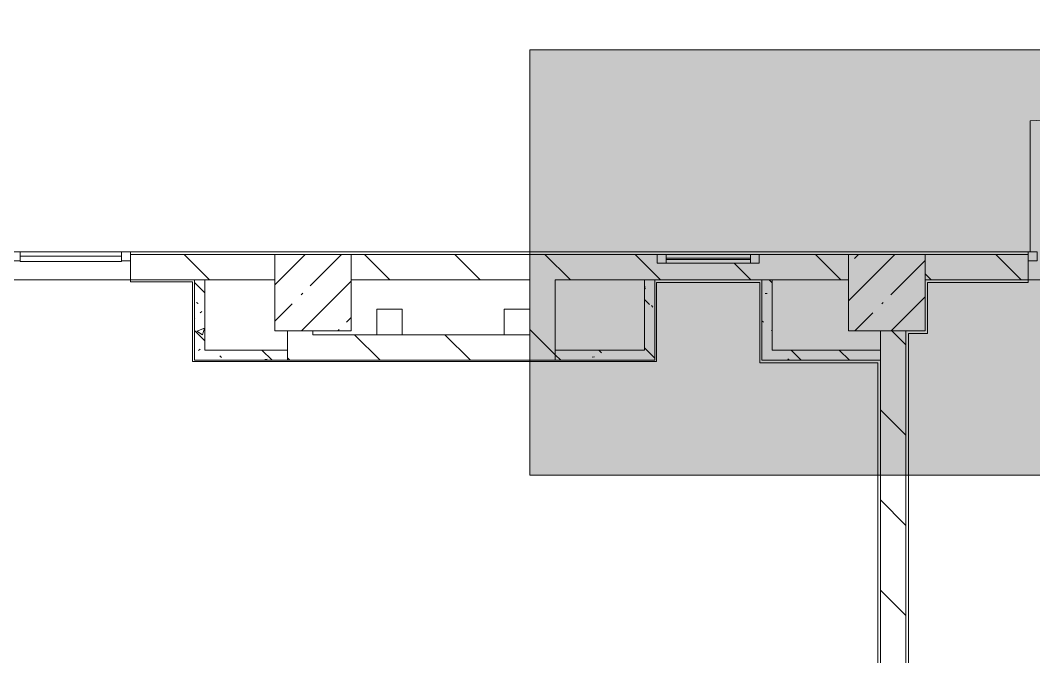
# Model space of a CAD drawing. Header units: millimetres. Extents: x 63482 to 319368, y -8553 to 29000.
# Drawn here: x 140454 to 148400, y 4746 to 9735 of the extents above; entities that cross this region are included whole.
import ezdxf

# ---------------------------------------------------------------- set-up
doc = ezdxf.new("R2010")
doc.units = ezdxf.units.MM
for name, color, linetype, lineweight in [('A-DETL', 7, 'Continuous', 5), ('A-GLAZ-CURT', 7, 'Continuous', 5), ('A-GLAZ-CWMG-2', 7, 'Continuous', 5), ('A-WALL', 7, 'Continuous', 9), ('I-WALL-2', 7, 'Continuous', 5), ('S-COLS', 7, 'Continuous', 5)]:
    doc.layers.add(name, color=color, linetype=linetype, lineweight=lineweight)
doc.layers.add('A-DETL-GENF-3', color=7, linetype='Continuous', lineweight=9, true_color=0x4994b4, transparency=0.4)
for name, color, linetype, lineweight, true_color in [('A-FLOR-2', 7, 'Continuous', 5, 0xaaaaaa), ('A-FLOR-3', 7, 'Continuous', 5, 0x6f9cb0), ('A-GLAZ-3', 7, 'Continuous', 5, 0x2b586c), ('A-GLAZ-CWMG-4', 7, 'Continuous', 5, 0x2b586c), ('A-WALL-6', 7, 'Continuous', 9, 0x2b586c), ('I-WALL-3', 7, 'Continuous', 5, 0x2b586c), ('I-WALL-4', 7, 'Continuous', 5, 0x787878), ('S-COLS-1', 7, 'Continuous', 5, 0x2b586c)]:
    doc.layers.add(name, color=color, linetype=linetype, lineweight=lineweight, true_color=true_color)
pattern_1 = [(135, (134788.6, 0), (-353.553, -353.553), [])]
pattern_2 = [(135, (134788.6, 0), (-377.17, -377.17), [533.4, -88.9, 17.78, -88.9]), (135, (134788.6, 376.94), (-377.17, -377.17), []), (50, (134788.6, 0), (637.645, -55.787), [66.675, -733.425]), (355, (134788.6, 0), (-123.35, 668.7), [53.34, -586.74]), (100.451, (134841.7, -4.65), (514.3, 612.908), [56.665, -623.315]), (46.184, (134788.6, 177.8), (948.776, -147.15), [100.01, -1100.14]), (96.636, (134867.7, 165.5), (830.91, 865.997), [85, -934.97]), (351.184, (134788.6, 177.8), (830.92, 865.99), [80.01, -880.11]), (21, (134877.5, 133.35), (530.65, -357.928), [66.675, -733.425]), (326, (134877.5, 133.35), (216.308, 644.658), [53.34, -586.74]), (71.451, (134921.7, 103.5), (746.96, 286.724), [56.665, -623.315]), (37.5, (134788.6, 0), (10.8105, 295.9426), [16.764, -562.864, 16.764, -578.866, -588.962]), (37.5, (134788.6, 0), (10.8105, 295.9426), [-1175.258, 16.764, -572.198]), (7.5, (134788.6, 0), (233.869, 350.632), [16.764, -322.834, 16.764, -549.529, -224.472]), (7.5, (134788.6, 0), (233.869, 350.632), [-905.891, 16.764, -207.708]), (327.5, (134590.34, 0), (474.568, -20.0513), [16.764, -205.486, 16.764, -676.656, -920.115]), (327.5, (134590.34, 0), (474.568, -20.0513), [-915.67, 16.764, -903.351]), (317.5, (134501.44, 0), (518.452, 88.993), [16.764, -272.161, 16.764, -443.738, -653.415]), (317.5, (134501.44, 0), (518.452, 88.993), [-749.427, 16.764, -636.65])]

# ---------------------------------------------------------------- blocks, each defined once
blk = doc.blocks.new('BSC_Колонна _Прямоугольная - 600х600-V154-Общий план 3 этажа с размещением фрагментов 3_1-3_8')
at = {"layer": 'S-COLS'}
h = blk.add_hatch(dxfattribs=at)
h.set_pattern_fill('FP_108', color=256, style=0, pattern_type=2)
h.set_pattern_definition([(45, (-7960, -7600), (-285.123, 285.123), []), (45, (-7674.88, -7600), (-285.123, 285.123), [504.031, -100.806, 16.764, -84.042])])
h.paths.add_polyline_path([(-300, -300), (300, -300), (300, 300), (-300, 300)])
for p, q in [((300, 300), (-300, 300)), ((-300, 300), (-300, -300)), ((300, -300), (300, 300)), ((-300, -300), (300, -300))]:
    blk.add_line(p, q, dxfattribs=at)
blk = doc.blocks.new('BSC_Колонна _Прямоугольная - 600х600-20441433-Общий план 3 этажа с размещением фрагментов 3_1-3_8')
at = {"layer": 'S-COLS'}
h = blk.add_hatch(dxfattribs=at)
h.set_pattern_fill('FP_116', color=256, style=0, pattern_type=2)
h.set_pattern_definition([(45, (-12460, -7600), (-285.123, 285.123), []), (45, (-12174.88, -7600), (-285.123, 285.123), [504.031, -100.806, 16.764, -84.042])])
h.paths.add_polyline_path([(-300, -300), (300, -300), (300, 300), (-300, 300)])
at = {"layer": 'S-COLS-1'}
for p, q in [((300, 300), (-300, 300)), ((-300, 300), (-300, -300)), ((300, -300), (300, 300)), ((-300, -300), (300, -300))]:
    blk.add_line(p, q, dxfattribs=at)
blk = doc.blocks.new('Прямоугольный импост - 50 x 70 мм-V299-Общий план 3 этажа с размещением фрагментов 3_1-3_8')
at = {"layer": 'A-GLAZ-CWMG-2'}
for p, q in [((-70, 35), (0, 35)), ((-70, -35), (-70, 35)), ((0, 35), (0, -35)), ((0, -35), (-70, -35))]:
    blk.add_line(p, q, dxfattribs=at)
blk = doc.blocks.new('Системная панель - Стекло - 40мм-V301-Общий план 3 этажа с размещением фрагментов 3_1-3_8')
at = {"layer": 'A-GLAZ-CURT'}
for p, q in [((397.5, 0), (-397.5, 0)), ((-397.5, 0), (-397.5, -40)), ((397.5, -40), (397.5, 0)), ((-397.5, -40), (397.5, -40))]:
    blk.add_line(p, q, dxfattribs=at)
blk = doc.blocks.new('Прямоугольный импост - 50 x 70 мм-31702100-Общий план 3 этажа с размещением фрагментов 3_1-3_8')
at = {"layer": 'A-GLAZ-CWMG-2'}
for p, q in [((-35, 35), (35, 35)), ((-35, -35), (-35, 35)), ((35, 35), (35, -35)), ((35, -35), (-35, -35))]:
    blk.add_line(p, q, dxfattribs=at)
blk = doc.blocks.new('Прямоугольный импост - 50 x 70 мм-31720914-Общий план 3 этажа с размещением фрагментов 3_1-3_8')
at = {"layer": 'A-GLAZ-CWMG-2'}
blk.add_line((32940, 7920), (32145, 7920), dxfattribs=at)
blk = doc.blocks.new('Прямоугольный импост - 50 x 70 мм-V306-Общий план 3 этажа с размещением фрагментов 3_1-3_8')
at = {"layer": 'A-GLAZ-CWMG-4'}
for p, q in [((0, 35), (-70, 35)), ((-70, 35), (-70, -35)), ((0, -35), (0, 35)), ((-70, -35), (0, -35))]:
    blk.add_line(p, q, dxfattribs=at)
blk = doc.blocks.new('120_Окно_СКБ_1Ст - 120_Окно_СКБ_1Ст 400х800 EI30-24230873-Общий план 3 этажа с размещением фрагментов 3_1-3_8')
at = {"layer": 'A-GLAZ-3'}
for p, q in [((-400, 30), (-400, 100)), ((-400, 100), (-330, 100)), ((400, 100), (-400, 100)), ((-330, 100), (-330, 30)), ((330, 30), (330, 100)), ((330, 100), (400, 100)), ((400, 100), (400, 30)), ((-330, 30), (-400, 30)), ((-400, 30), (400, 30)), ((330, 70), (-330, 70)), ((330, 60), (-330, 60)), ((400, 30), (330, 30))]:
    blk.add_line(p, q, dxfattribs=at)

msp = doc.modelspace()

# ---------------------------------------------------------------- hatches: boundary and pattern name
at = {"layer": 'A-DETL-GENF-3'}
h = msp.add_hatch(color=256, dxfattribs=at)
h.paths.add_polyline_path([(205835.8, -250), (206868.6, -250), (206868.6, 7900), (200198.6, 7900), (200198.6, -250), (205335.8, -250)])
h.paths.add_polyline_path([(250334.1, 5180), (254118.6, 5180), (254118.6, 10600), (246718.6, 10600), (246718.6, 5180)])
h.paths.add_polyline_path([(235334.7, 5180), (236398.6, 5180), (236398.6, 10600), (228998.6, 10600), (228998.6, 5180), (234334.7, 5180)])
h.paths.add_polyline_path([(146338, 6170), (161550.4, 6170), (161550.4, 9503.2), (144448.6, 9503.2), (144448.6, 6170)])
h.paths.add_polyline_path([(186336.5, 6250), (199018.6, 6250), (199018.6, 11900), (170005.7, 11900), (170005.7, 6250), (184336.6, 6250)])
h.paths.add_polyline_path([(154337.7, 11990), (154770.6, 11990), (154770.6, 15200), (148498.8, 15200), (148498.8, 11990), (152337.8, 11990)])
h.paths.add_polyline_path([(244334.3, 13400), (245838.6, 13400), (245838.6, 15610), (244308.6, 15610), (244308.6, 13400)])
h.paths.add_polyline_path([(235588.6, 13400), (235588.6, 17530), (233067.6, 17530), (233067.6, 13400), (235334.7, 13400)])
at = {"layer": 'I-WALL-2'}
h = msp.add_hatch(dxfattribs=at)
h.set_pattern_fill('FP_51', color=256, style=0, pattern_type=2)
h.set_pattern_definition(pattern_1)
h.paths.add_polyline_path([(144448.6, 7700), (144448.6, 7900), (143048.6, 7900), (143048.6, 7700), (144338.1, 7700)])
h.paths.add_polyline_path([(142448.6, 7700), (142448.6, 7900), (141318.6, 7900), (141318.6, 7700), (142338.1, 7700)])
h.paths.add_polyline_path([(138518.6, 7700), (138818.6, 7700), (138818.6, 7900), (138518.6, 7900)])
h = msp.add_hatch(dxfattribs=at)
h.set_pattern_fill('FP_51', color=256, style=0, pattern_type=2)
h.set_pattern_definition(pattern_1)
h.paths.add_polyline_path([(151448.6, 7700), (151448.6, 7900), (149797.9, 7900), (149797.9, 7700), (150998.6, 7700)])
h.paths.add_polyline_path([(144648.6, 7700), (146948.6, 7700), (146948.6, 7900), (146248.6, 7900), (146248.6, 7830), (145448.6, 7830), (145448.6, 7900), (144448.6, 7900), (144448.6, 7700)])
h.paths.add_polyline_path([(148357.9, 7700), (148357.9, 7900), (147548.6, 7900), (147548.6, 7700), (148337.9, 7700)])
h = msp.add_hatch(dxfattribs=at)
h.set_pattern_fill('FP_51', color=256, style=0, pattern_type=2)
h.set_pattern_definition(pattern_1)
h.paths.add_polyline_path([(144648.6, 7070), (144648.6, 7700), (144448.6, 7700), (144448.6, 7070)])
h = msp.add_hatch(dxfattribs=at)
h.set_pattern_fill('FP_51', color=256, style=0, pattern_type=2)
h.set_pattern_definition(pattern_1)
h.paths.add_polyline_path([(142748.6, 7070), (142748.6, 7300), (142548.6, 7300), (142548.6, 7070)])
h = msp.add_hatch(dxfattribs=at)
h.set_pattern_fill('FP_51', color=256, style=0, pattern_type=2)
h.set_pattern_definition(pattern_1)
h.paths.add_polyline_path([(144448.6, 7070), (144448.6, 7270), (142748.6, 7270), (142748.6, 7070), (144338.1, 7070)])
h = msp.add_hatch(dxfattribs=at)
h.set_pattern_fill('FP_51', color=256, style=0, pattern_type=2)
h.set_pattern_definition(pattern_1)
h.paths.add_polyline_path([(147226, 6170), (147398.6, 6170), (147398.6, 7300), (147198.6, 7300), (147198.6, 6170)])
h = msp.add_hatch(dxfattribs=at)
h.set_pattern_fill('FP_51', color=256, style=0, pattern_type=2)
h.set_pattern_definition(pattern_1)
h.paths.add_polyline_path([(147398.6, 500), (147398.6, 6170), (147198.6, 6170), (147198.6, 500), (147338, 500)])
at = {"layer": 'I-WALL-4'}
h = msp.add_hatch(dxfattribs=at)
h.set_pattern_fill('FP_58', color=256, style=0, pattern_type=2)
h.set_pattern_definition(pattern_2)
h.paths.add_polyline_path([(141899.6, 7070), (141899.6, 7700), (141819.6, 7700), (141819.6, 7070)])
h = msp.add_hatch(dxfattribs=at)
h.set_pattern_fill('FP_58', color=256, style=0, pattern_type=2)
h.set_pattern_definition(pattern_2)
h.paths.add_polyline_path([(145428.6, 7150), (145428.6, 7700), (145348.6, 7700), (145348.6, 7150)])
h = msp.add_hatch(dxfattribs=at)
h.set_pattern_fill('FP_58', color=256, style=0, pattern_type=2)
h.set_pattern_definition(pattern_2)
h.paths.add_polyline_path([(146268.6, 7070), (146348.6, 7070), (146348.6, 7700), (146268.6, 7700)])
h = msp.add_hatch(dxfattribs=at)
h.set_pattern_fill('FP_58', color=256, style=0, pattern_type=2)
h.set_pattern_definition(pattern_2)
h.paths.add_polyline_path([(142548.6, 7070), (142548.6, 7150), (141899.6, 7150), (141899.6, 7070), (142338.1, 7070)])
h = msp.add_hatch(dxfattribs=at)
h.set_pattern_fill('FP_58', color=256, style=0, pattern_type=2)
h.set_pattern_definition(pattern_2)
h.paths.add_polyline_path([(144648.6, 7070), (145428.6, 7070), (145428.6, 7150), (144648.6, 7150)])
h = msp.add_hatch(dxfattribs=at)
h.set_pattern_fill('FP_58', color=256, style=0, pattern_type=2)
h.set_pattern_definition(pattern_2)
h.paths.add_polyline_path([(147198.6, 7070), (147198.6, 7150), (146348.6, 7150), (146348.6, 7070)])

# ---------------------------------------------------------------- linework, layer by layer
at = {"layer": 'A-DETL'}
for p, q in [((161550.4, 9503.2), (144448.6, 9503.2)), ((144448.6, 9503.2), (144448.6, 6170)), ((144448.6, 6170), (161550.4, 6170))]:
    msp.add_line(p, q, dxfattribs=at)
at = {"layer": 'A-FLOR-2'}
for p, q in [((141318.6, 7685.5), (141318.6, 7700)), ((141803.6, 7685.5), (141318.6, 7685.5)), ((141803.6, 7060.5), (141803.6, 7685.5)), ((143248.6, 7470), (143448.6, 7470)), ((143248.6, 7270), (143248.6, 7470)), ((143448.6, 7470), (143448.6, 7270)), ((144248.6, 7470), (144448.6, 7470)), ((144248.6, 7270), (144248.6, 7470)), ((147418.6, 7280), (147418.6, 520)), ((145443.6, 7060.5), (141803.6, 7060.5)), ((147178.6, 515.5), (147178.6, 7050.5))]:
    msp.add_line(p, q, dxfattribs=at)
at = {"layer": 'A-FLOR-3'}
for p, q in [((148372.8, 8947.1), (148372.8, 7919)), ((148372.8, 7920), (141318.6, 7920)), ((146253.6, 7680.5), (145443.6, 7680.5)), ((145443.6, 7680.5), (145443.6, 7060.5)), ((146253.6, 7050.5), (146253.6, 7680.5)), ((148357.9, 7680), (147568.6, 7680)), ((147568.6, 7680), (147568.6, 7280)), ((148357.9, 7700), (148357.9, 7680)), ((147568.6, 7280), (147418.6, 7280)), ((147178.6, 7050.5), (146253.6, 7050.5))]:
    msp.add_line(p, q, dxfattribs=at)
msp.add_arc((148415.9, 7903), 1045, 11.78406, 92.36409, dxfattribs=at)
at = {"layer": 'A-WALL'}
for p, q in [((141899.6, 7700), (141819.6, 7700)), ((142548.6, 7070), (142548.6, 7150))]:
    msp.add_line(p, q, dxfattribs=at)
at = {"layer": 'A-WALL-6'}
for p, q in [((145428.6, 7700), (145348.6, 7700)), ((146348.6, 7700), (146268.6, 7700)), ((144648.6, 7150), (144648.6, 7070)), ((147198.6, 7070), (147198.6, 7150))]:
    msp.add_line(p, q, dxfattribs=at)
at = {"layer": 'I-WALL-2'}
for p, q in [((142448.6, 7900), (141318.6, 7900)), ((141318.6, 7900), (141318.6, 7700)), ((145448.6, 7900), (143048.6, 7900)), ((141819.6, 7700), (138518.6, 7700)), ((141819.6, 7700), (141819.6, 7070)), ((141899.6, 7700), (142448.6, 7700)), ((141899.6, 7150), (141899.6, 7700)), ((143048.6, 7700), (144448.6, 7700)), ((142548.6, 7300), (142548.6, 7150)), ((142748.6, 7270), (142748.6, 7300)), ((144448.6, 7270), (142748.6, 7270)), ((147398.6, 500), (147398.6, 7300)), ((142548.6, 7150), (141899.6, 7150)), ((141819.6, 7070), (145428.6, 7070)), ((147198.6, 7070), (147198.6, 500))]:
    msp.add_line(p, q, dxfattribs=at)
at = {"layer": 'I-WALL-3'}
for p, q in [((146948.6, 7900), (146248.6, 7900)), ((148357.9, 7900), (147548.6, 7900)), ((148357.9, 7700), (148357.9, 7900)), ((144448.6, 7700), (144448.6, 7270)), ((144648.6, 7700), (145348.6, 7700)), ((144648.6, 7150), (144648.6, 7700)), ((145348.6, 7700), (145348.6, 7150)), ((145428.6, 7700), (146268.6, 7700)), ((145428.6, 7070), (145428.6, 7700)), ((146268.6, 7700), (146268.6, 7070)), ((146348.6, 7700), (146948.6, 7700)), ((146348.6, 7150), (146348.6, 7700)), ((150918.6, 7700), (147548.6, 7700)), ((147198.6, 7300), (147198.6, 7150)), ((145348.6, 7150), (144648.6, 7150)), ((147198.6, 7150), (146348.6, 7150)), ((146268.6, 7070), (147198.6, 7070))]:
    msp.add_line(p, q, dxfattribs=at)

# ---------------------------------------------------------------- block references
at = {"layer": 'A-GLAZ-3'}
msp.add_blockref('120_Окно_СКБ_1Ст - 120_Окно_СКБ_1Ст 400х800 EI30-24230873-Общий план 3 этажа с размещением фрагментов 3_1-3_8', (145848.6, 7800), dxfattribs=at)
at = {"layer": 'A-GLAZ-CURT'}
msp.add_blockref('Системная панель - Стекло - 40мм-V301-Общий план 3 этажа с размещением фрагментов 3_1-3_8', (140851.1, 7885), dxfattribs=at)
at = {"layer": 'A-GLAZ-CWMG-2', "extrusion": (0, 0, -1), "rotation": 180}
for name, p in [('Прямоугольный импост - 50 x 70 мм-31702100-Общий план 3 этажа с размещением фрагментов 3_1-3_8', (-140418.6, 7885)), ('Прямоугольный импост - 50 x 70 мм-V299-Общий план 3 этажа с размещением фрагментов 3_1-3_8', (-141318.6, 7885))]:
    msp.add_blockref(name, p, dxfattribs=at)
at = {"layer": 'A-GLAZ-CWMG-2'}
msp.add_blockref('Прямоугольный импост - 50 x 70 мм-31720914-Общий план 3 этажа с размещением фрагментов 3_1-3_8', (108308.6, 0), dxfattribs=at)
at = {"layer": 'A-GLAZ-CWMG-4', "rotation": 180}
msp.add_blockref('Прямоугольный импост - 50 x 70 мм-V306-Общий план 3 этажа с размещением фрагментов 3_1-3_8', (148357.9, 7884), dxfattribs=at)
at = {"layer": 'S-COLS'}
msp.add_blockref('BSC_Колонна _Прямоугольная - 600х600-V154-Общий план 3 этажа с размещением фрагментов 3_1-3_8', (142748.6, 7600), dxfattribs=at)
at = {"layer": 'S-COLS-1'}
msp.add_blockref('BSC_Колонна _Прямоугольная - 600х600-20441433-Общий план 3 этажа с размещением фрагментов 3_1-3_8', (147248.6, 7600), dxfattribs=at)

doc.saveas('drawing.dxf')
